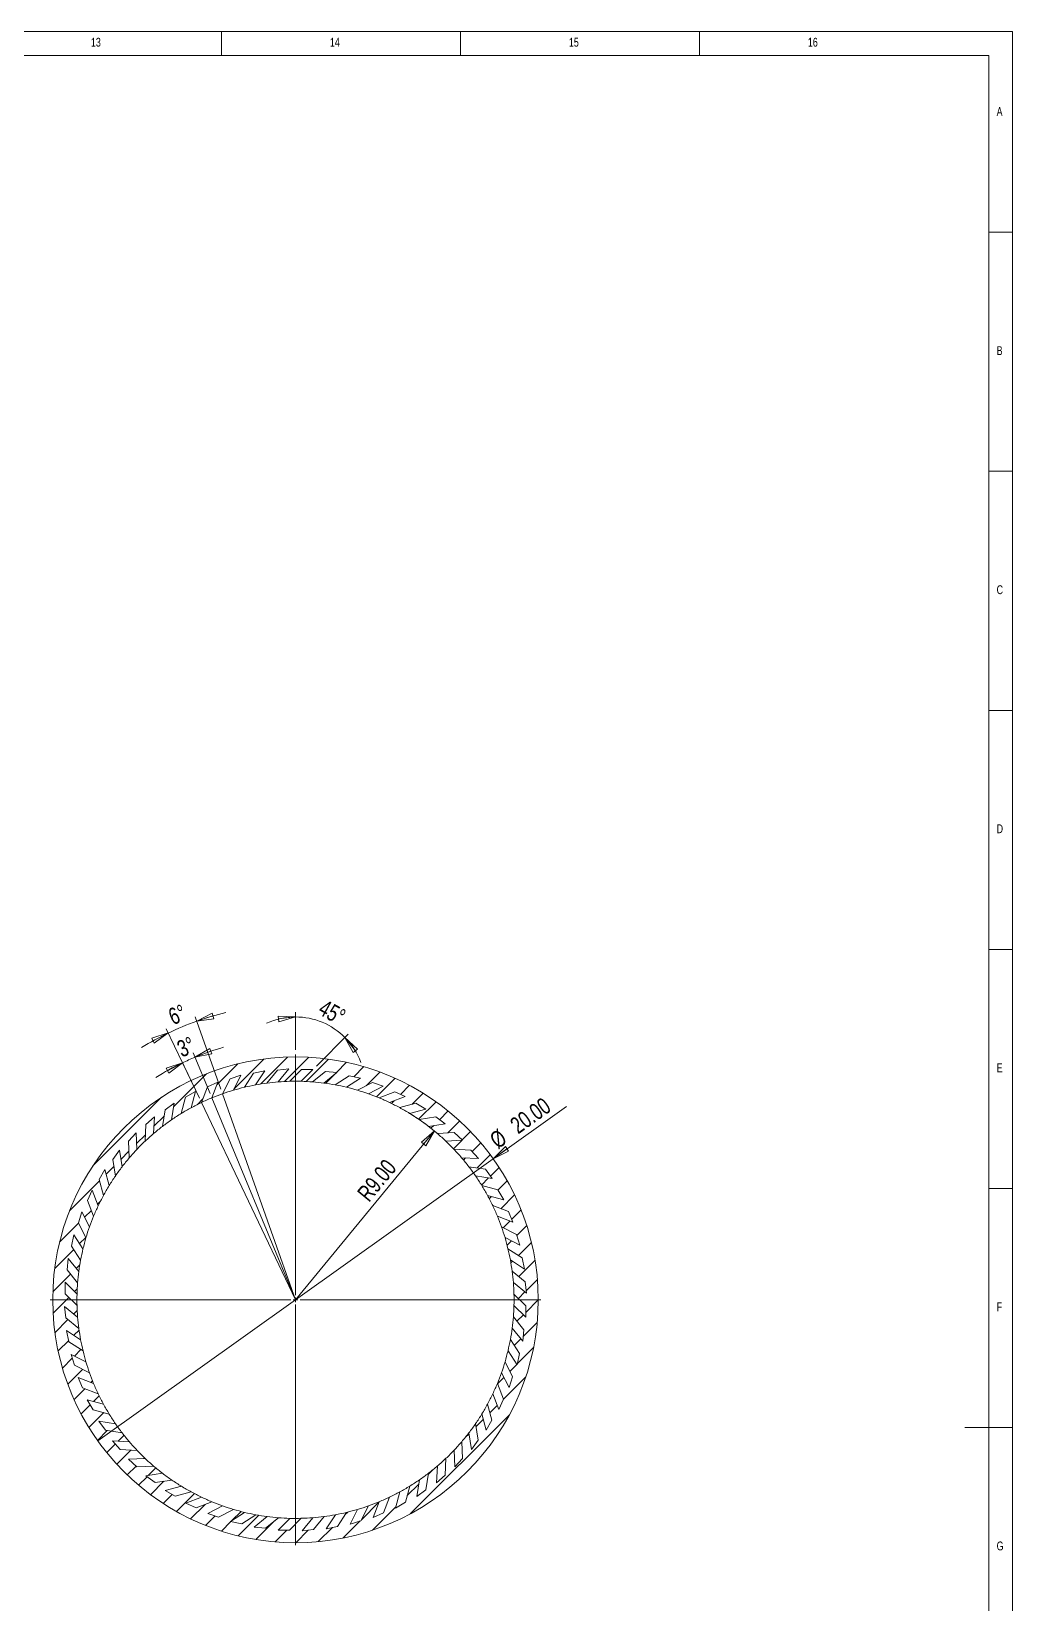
# Model space of a CAD drawing. Header units: inches. Extents: x 0.2 to 32.9, y 0.2 to 23.2.
# Drawn here: x 24.83 to 32.91, y 10.24 to 23.19 of the extents above; entities that cross this region are included whole.
import ezdxf

# ---------------------------------------------------------------- set-up
doc = ezdxf.new("R2010")
doc.units = ezdxf.units.IN
doc.header["$MEASUREMENT"] = 0
doc.styles.add('SLDTEXTSTYLE0', font='TXT', dxfattribs={"width": 0.75})
doc.dimstyles.new('SLDDIMSTYLE1', dxfattribs={"dimtxt": 0.137795, "dimasz": 0.14, "dimexe": 0, "dimexo": 0.0625, "dimgap": 0.034449, "dimtad": 1, "dimdec": 4, "dimlfac": 5, "dimzin": 12, "dimdsep": 46, "dimtxsty": 'SLDTEXTSTYLE0', "dimblk1": 'CLOSED', "dimblk2": 'CLOSED', "dimsah": 1, "dimcen": 0.09, "dimazin": 3, "dimtfac": 1, "dimtofl": 0, "dimtmove": 0, "dimatfit": 3, "dimldrblk": 'CLOSED', "dimfxl": 0, "dimfrac": 2, "dimtolj": 1, "dimtzin": 12, "dimarcsym": 0})
doc.dimstyles.new('SLDDIMSTYLE2', dxfattribs={"dimtxt": 0.137795, "dimasz": 0.14, "dimexe": 0, "dimexo": 0.0625, "dimgap": 0.034449, "dimtad": 1, "dimlfac": 5, "dimrnd": 1e-09, "dimzin": 4, "dimdsep": 46, "dimtxsty": 'SLDTEXTSTYLE0', "dimblk1": 'CLOSED', "dimblk2": 'CLOSED', "dimsah": 1, "dimcen": 0, "dimadec": 0, "dimazin": 1, "dimtfac": 1, "dimtofl": 0, "dimtmove": 0, "dimatfit": 3, "dimldrblk": 'CLOSED', "dimfxl": 0, "dimfrac": 2, "dimtolj": 1, "dimtzin": 12, "dimarcsym": 0})
doc.dimstyles.new('SLDDIMSTYLE3', dxfattribs={"dimtxt": 0.137795, "dimasz": 0.14, "dimexe": 0, "dimexo": 0.0625, "dimgap": 0.034449, "dimtad": 1, "dimlfac": 5, "dimrnd": 1e-09, "dimzin": 4, "dimdsep": 46, "dimtxsty": 'SLDTEXTSTYLE0', "dimblk1": 'NONE', "dimblk2": 'CLOSED', "dimsah": 1, "dimcen": 0, "dimadec": 0, "dimazin": 1, "dimtfac": 1, "dimtmove": 0, "dimatfit": 3, "dimldrblk": 'NONE', "dimfxl": 0, "dimfrac": 2, "dimtolj": 1, "dimtzin": 12, "dimarcsym": 0})

# ---------------------------------------------------------------- blocks, each defined once
blk = doc.blocks.new('_CLOSED')
at = {"color": 0, "linetype": 'ByBlock', "lineweight": -2}
for p, q in [((-1, 0.166667), (0, 0)), ((-1, 0.166667), (-1, -0.166667)), ((0, 0), (-1, -0.166667)), ((0, 0), (-1, 0))]:
    blk.add_line(p, q, dxfattribs=at)
blk = doc.blocks.new('_D_1')
at = {"color": 7, "linetype": 'Continuous', "lineweight": 0}
for p, q in [((26.392, 14.479), (26.18, 15.076)), ((26.215, 14.405), (25.941, 14.977))]:
    blk.add_line(p, q, dxfattribs=at)
for start, end in [(109.5203, 115.5203), (103.6417, 109.5203), (115.5203, 121.399)]:
    blk.add_arc((27.007, 12.745), 2.434, start, end, dxfattribs=at)
at = {"color": 7, "linetype": 'Continuous', "lineweight": 0, "xscale": 0.14, "yscale": 0.14}
for p, rotation in [((26.194, 15.039, 0.001), 197.8745286475769), ((25.958, 14.942, 0.001), 27.16616250977997)]:
    blk.add_blockref('_CLOSED', p, dxfattribs=dict(at, rotation=rotation))
at = {"color": 7, "linetype": 'Continuous', "lineweight": 0, "insert": (25.946, 15.133), "char_height": 0.1378, "attachment_point": 1, "rotation": 22.0211, "style": 'SLDTEXTSTYLE0'}
blk.add_mtext('6°', dxfattribs=at)
blk = doc.blocks.new('_D_2')
at = {"color": 7, "linetype": 'Continuous', "lineweight": 0}
for p, q in [((26.303, 14.444), (26.164, 14.778)), ((26.215, 14.405), (26.059, 14.731))]:
    blk.add_line(p, q, dxfattribs=at)
for start, end in [(105.9016, 112.519), (115.5203, 122.1377), (112.519, 115.5203)]:
    blk.add_arc((27.007, 12.745), 2.162, start, end, dxfattribs=at)
at = {"color": 7, "linetype": 'Continuous', "lineweight": 0, "xscale": 0.14, "yscale": 0.14}
for p, rotation in [((26.179, 14.742, 0.001), 200.6664011859098), ((26.076, 14.696, 0.001), 27.37292251656857)]:
    blk.add_blockref('_CLOSED', p, dxfattribs=dict(at, rotation=rotation))
at = {"color": 7, "linetype": 'Continuous', "lineweight": 0, "insert": (26.017, 14.866), "char_height": 0.1378, "attachment_point": 1, "rotation": 22.8718, "style": 'SLDTEXTSTYLE0'}
blk.add_mtext('3°', dxfattribs=at)
blk = doc.blocks.new('_D_3')
at = {"color": 7, "linetype": 'Continuous', "lineweight": 0}
blk.add_line((28.151, 14.135), (27.007, 12.745), dxfattribs=at)
blk.add_arc((27.007, 12.745), 1.8, 49.2945, 60.2674, dxfattribs=at)
at = {"color": 7, "linetype": 'Continuous', "lineweight": 0, "xscale": 0.14, "yscale": 0.14, "rotation": 50.54753470514147}
blk.add_blockref('_CLOSED', (28.151, 14.135, -0.349), dxfattribs=at)
at = {"color": 7, "linetype": 'Continuous', "lineweight": 0, "insert": (27.506, 13.63), "char_height": 0.1378, "attachment_point": 1, "rotation": 50.5475, "style": 'SLDTEXTSTYLE0'}
blk.add_mtext('R9.00', dxfattribs=at)
blk = doc.blocks.new('_D_4')
at = {"color": 7, "linetype": 'Continuous', "lineweight": 0}
for q in [(29.238, 14.338), (25.379, 11.583)]:
    blk.add_line((28.635, 13.907), q, dxfattribs=at)
at = {"color": 7, "linetype": 'Continuous', "lineweight": 0, "xscale": 0.14, "yscale": 0.14, "rotation": 215.5242111226099}
blk.add_blockref('_CLOSED', (28.635, 13.907, -0.349), dxfattribs=at)
at = {"color": 7, "linetype": 'Continuous', "lineweight": 0, "char_height": 0.1378, "attachment_point": 1, "rotation": 35.5242, "style": 'SLDTEXTSTYLE0'}
for s, insert in [('20.00', (28.761, 14.218)), ('%%c', (28.593, 14.095))]:
    blk.add_mtext(s, dxfattribs=dict(at, insert=insert))
blk = doc.blocks.new('_NONE')
blk = doc.blocks.new('_D_5')
at = {"color": 7, "linetype": 'Continuous', "lineweight": 0}
for p, q in [((27.007, 14.804), (27.007, 15.113)), ((27.179, 14.67), (27.442, 14.933))]:
    blk.add_line(p, q, dxfattribs=at)
for start, end in [(90, 114.4367), (45, 90), (20.5633, 45)]:
    blk.add_arc((27.007, 14.498), 0.576, start, end, dxfattribs=at)
at = {"color": 7, "linetype": 'Continuous', "lineweight": 0, "xscale": 0.14, "yscale": 0.14}
for p, rotation in [((27.007, 15.074, -0.349), 6.830434214780841), ((27.414, 14.905, -0.349), 128.1695657850831)]:
    blk.add_blockref('_CLOSED', p, dxfattribs=dict(at, rotation=rotation))
at = {"color": 7, "linetype": 'Continuous', "lineweight": 0, "insert": (27.251, 15.224), "char_height": 0.1378, "attachment_point": 1, "rotation": 330.9942, "style": 'SLDTEXTSTYLE0'}
blk.add_mtext('45°', dxfattribs=at)
blk = doc.blocks.new('SW_CENTERMARKSYMBOL_1')
at = {"color": 0, "linetype": 'Continuous', "lineweight": 0}
for p, q in [((0, 0.039), (0, 2.02)), ((-0.039, 0), (-2.02, 0)), ((0, 0), (-0.02, 0)), ((0, 0), (0, 0.02)), ((0, 0), (0, -0.02)), ((0, 0), (0.02, 0)), ((0.039, 0), (2.02, 0)), ((0, -0.039), (0, -2.02))]:
    blk.add_line(p, q, dxfattribs=at)

msp = doc.modelspace()

# ---------------------------------------------------------------- hatches: boundary and pattern name
at = {"linetype": 'Continuous', "lineweight": 0}
h = msp.add_hatch(dxfattribs=at)
h.set_pattern_fill('ANSI31', style=0)
edge = h.paths.add_edge_path(flags=0)
edge.add_arc((27.006983, 12.744903), 2, 0, 360)
edge = h.paths.add_edge_path(flags=0)
edge.add_line((28.888265, 12.497148), (28.878414, 12.403417))
edge.add_line((28.878414, 12.403417), (28.791662, 12.510547))
edge.add_arc((27.006983, 12.744903), 1.8, 349.5203456, 352.5189781, ccw=False)
edge.add_line((28.776958, 12.417507), (28.852062, 12.301858))
edge.add_line((28.852062, 12.301858), (28.832467, 12.20967))
edge.add_line((28.832467, 12.20967), (28.757388, 12.325281))
edge.add_arc((27.006983, 12.744903), 1.8, 343.5203456, 346.5189781, ccw=False)
edge.add_line((28.73304, 12.234288), (28.795644, 12.111422))
edge.add_line((28.795644, 12.111422), (28.766519, 12.021787))
edge.add_line((28.766519, 12.021787), (28.703937, 12.144613))
edge.add_arc((27.006983, 12.744903), 1.8, 337.5203456, 340.5189781, ccw=False)
edge.add_line((28.670211, 12.056663), (28.719628, 11.927926))
edge.add_line((28.719628, 11.927926), (28.681294, 11.841827))
edge.add_line((28.681294, 11.841827), (28.631893, 11.970521))
edge.add_arc((27.006983, 12.744903), 1.8, 331.5203456, 334.5189781, ccw=False)
edge.add_line((28.589159, 11.886579), (28.624849, 11.753381))
edge.add_line((28.624849, 11.753381), (28.577725, 11.671761))
edge.add_line((28.577725, 11.671761), (28.542047, 11.804914))
edge.add_arc((27.006983, 12.744903), 1.8, 325.5203456, 328.5189781, ccw=False)
edge.add_line((28.490772, 11.725898), (28.512344, 11.5897))
edge.add_line((28.512344, 11.5897), (28.456946, 11.513452))
edge.add_line((28.456946, 11.513452), (28.435382, 11.649605))
edge.add_arc((27.006983, 12.744903), 1.8, 319.5203456, 322.5189781, ccw=False)
edge.add_line((28.376129, 11.576382), (28.383346, 11.438675))
edge.add_line((28.383346, 11.438675), (28.320282, 11.368636))
edge.add_line((28.320282, 11.368636), (28.313067, 11.506297))
edge.add_arc((27.006983, 12.744903), 1.8, 313.5203456, 316.5189781, ccw=False)
edge.add_line((28.246485, 11.439669), (28.239268, 11.301962))
edge.add_line((28.239268, 11.301962), (28.169228, 11.238898))
edge.add_line((28.169228, 11.238898), (28.176443, 11.376559))
edge.add_arc((27.006983, 12.744903), 1.8, 307.5203456, 310.5189781, ccw=False)
edge.add_line((28.103261, 11.317256), (28.081689, 11.181058))
edge.add_line((28.081689, 11.181058), (28.005441, 11.12566))
edge.add_line((28.005441, 11.12566), (28.027006, 11.261813))
edge.add_arc((27.006983, 12.744903), 1.8, 301.5203456, 304.5189781, ccw=False)
edge.add_line((27.948025, 11.210485), (27.912335, 11.077287))
edge.add_line((27.912335, 11.077287), (27.830714, 11.030163))
edge.add_line((27.830714, 11.030163), (27.866393, 11.163317))
edge.add_arc((27.006983, 12.744903), 1.8, 295.5203456, 298.5189781, ccw=False)
edge.add_line((27.78248, 11.120525), (27.733062, 10.991787))
edge.add_line((27.733062, 10.991787), (27.646963, 10.953453))
edge.add_line((27.646963, 10.953453), (27.696364, 11.082148))
edge.add_arc((27.006983, 12.744903), 1.8, 289.5203456, 292.5189781, ccw=False)
edge.add_line((27.608438, 11.048362), (27.545834, 10.925495))
edge.add_line((27.545834, 10.925495), (27.4562, 10.896371))
edge.add_line((27.4562, 10.896371), (27.518782, 11.019197))
edge.add_arc((27.006983, 12.744903), 1.8, 283.5203456, 286.5189781, ccw=False)
edge.add_line((27.427806, 10.994786), (27.352703, 10.879137))
edge.add_line((27.352703, 10.879137), (27.260514, 10.859542))
edge.add_line((27.260514, 10.859542), (27.335593, 10.975153))
edge.add_arc((27.006983, 12.744903), 1.8, 277.5203456, 280.5189781, ccw=False)
edge.add_line((27.242564, 10.960386), (27.155783, 10.85322))
edge.add_line((27.155783, 10.85322), (27.062052, 10.843369))
edge.add_line((27.062052, 10.843369), (27.148804, 10.950498))
edge.add_arc((27.006983, 12.744903), 1.8, 271.5203456, 274.5189781, ccw=False)
edge.add_line((27.05474, 10.945536), (26.957233, 10.848029))
edge.add_line((26.957233, 10.848029), (26.862986, 10.848029))
edge.add_line((26.862986, 10.848029), (26.960461, 10.945504))
edge.add_arc((27.006983, 12.744903), 1.8, 265.5203456, 268.5189781, ccw=False)
edge.add_line((26.866394, 10.950402), (26.759228, 10.863621))
edge.add_line((26.759228, 10.863621), (26.665497, 10.873472))
edge.add_line((26.665497, 10.873472), (26.772627, 10.960224))
edge.add_arc((27.006983, 12.744903), 1.8, 259.5203456, 262.5189781, ccw=False)
edge.add_line((26.679588, 10.974928), (26.563938, 10.899824))
edge.add_line((26.563938, 10.899824), (26.47175, 10.919419))
edge.add_line((26.47175, 10.919419), (26.587361, 10.994498))
edge.add_arc((27.006983, 12.744903), 1.8, 253.5203456, 256.5189781, ccw=False)
edge.add_line((26.496368, 11.018846), (26.373502, 10.956242))
edge.add_line((26.373502, 10.956242), (26.283867, 10.985366))
edge.add_line((26.283867, 10.985366), (26.406693, 11.047949))
edge.add_arc((27.006983, 12.744903), 1.8, 247.5203456, 250.5189781, ccw=False)
edge.add_line((26.318743, 11.081675), (26.190006, 11.032258))
edge.add_line((26.190006, 11.032258), (26.103907, 11.070592))
edge.add_line((26.103907, 11.070592), (26.232601, 11.119993))
edge.add_arc((27.006983, 12.744903), 1.8, 241.5203456, 244.5189781, ccw=False)
edge.add_line((26.148659, 11.162727), (26.015462, 11.127037))
edge.add_line((26.015462, 11.127037), (25.933841, 11.174161))
edge.add_line((25.933841, 11.174161), (26.066994, 11.209839))
edge.add_arc((27.006983, 12.744903), 1.8, 235.5203456, 238.5189781, ccw=False)
edge.add_line((25.987979, 11.261114), (25.85178, 11.239542))
edge.add_line((25.85178, 11.239542), (25.775532, 11.294939))
edge.add_line((25.775532, 11.294939), (25.911686, 11.316504))
edge.add_arc((27.006983, 12.744903), 1.8, 229.5203456, 232.5189781, ccw=False)
edge.add_line((25.838463, 11.375757), (25.700756, 11.36854))
edge.add_line((25.700756, 11.36854), (25.630716, 11.431604))
edge.add_line((25.630716, 11.431604), (25.768377, 11.438819))
edge.add_arc((27.006983, 12.744903), 1.8, 223.5203456, 226.5189781, ccw=False)
edge.add_line((25.701749, 11.505401), (25.564042, 11.512618))
edge.add_line((25.564042, 11.512618), (25.500978, 11.582658))
edge.add_line((25.500978, 11.582658), (25.63864, 11.575443))
edge.add_arc((27.006983, 12.744903), 1.8, 217.5203456, 220.5189781, ccw=False)
edge.add_line((25.579336, 11.648625), (25.443138, 11.670197))
edge.add_line((25.443138, 11.670197), (25.38774, 11.746445))
edge.add_line((25.38774, 11.746445), (25.523894, 11.72488))
edge.add_arc((27.006983, 12.744903), 1.8, 211.5203456, 214.5189781, ccw=False)
edge.add_line((25.472565, 11.80386), (25.339367, 11.839551))
edge.add_line((25.339367, 11.839551), (25.292244, 11.921171))
edge.add_line((25.292244, 11.921171), (25.425397, 11.885493))
edge.add_arc((27.006983, 12.744903), 1.8, 205.5203456, 208.5189781, ccw=False)
edge.add_line((25.382605, 11.969406), (25.253868, 12.018824))
edge.add_line((25.253868, 12.018824), (25.215534, 12.104923))
edge.add_line((25.215534, 12.104923), (25.344228, 12.055522))
edge.add_arc((27.006983, 12.744903), 1.8, 199.5203456, 202.5189781, ccw=False)
edge.add_line((25.310442, 12.143448), (25.187575, 12.206052))
edge.add_line((25.187575, 12.206052), (25.158451, 12.295686))
edge.add_line((25.158451, 12.295686), (25.281277, 12.233104))
edge.add_arc((27.006983, 12.744903), 1.8, 193.5203456, 196.5189781, ccw=False)
edge.add_line((25.256867, 12.32408), (25.141217, 12.399183))
edge.add_line((25.141217, 12.399183), (25.121622, 12.491371))
edge.add_line((25.121622, 12.491371), (25.237233, 12.416293))
edge.add_arc((27.006983, 12.744903), 1.8, 187.5203456, 190.5189781, ccw=False)
edge.add_line((25.222466, 12.509322), (25.1153, 12.596103))
edge.add_line((25.1153, 12.596103), (25.105449, 12.689834))
edge.add_line((25.105449, 12.689834), (25.212579, 12.603082))
edge.add_arc((27.006983, 12.744903), 1.8, 181.5203456, 184.5189781, ccw=False)
edge.add_line((25.207617, 12.697145), (25.110109, 12.794653))
edge.add_line((25.110109, 12.794653), (25.110109, 12.8889))
edge.add_line((25.110109, 12.8889), (25.207584, 12.791425))
edge.add_arc((27.006983, 12.744903), 1.8, 175.5203456, 178.5189781, ccw=False)
edge.add_line((25.212482, 12.885492), (25.125701, 12.992657))
edge.add_line((25.125701, 12.992657), (25.135553, 13.086389))
edge.add_line((25.135553, 13.086389), (25.222305, 12.979259))
edge.add_arc((27.006983, 12.744903), 1.8, 169.5203456, 172.5189781, ccw=False)
edge.add_line((25.237008, 13.072298), (25.161904, 13.187948))
edge.add_line((25.161904, 13.187948), (25.181499, 13.280136))
edge.add_line((25.181499, 13.280136), (25.256578, 13.164525))
edge.add_arc((27.006983, 12.744903), 1.8, 163.5203456, 166.5189781, ccw=False)
edge.add_line((25.280926, 13.255518), (25.218323, 13.378384))
edge.add_line((25.218323, 13.378384), (25.247447, 13.468019))
edge.add_line((25.247447, 13.468019), (25.310029, 13.345193))
edge.add_arc((27.006983, 12.744903), 1.8, 157.5203456, 160.5189781, ccw=False)
edge.add_line((25.343755, 13.433142), (25.294338, 13.56188))
edge.add_line((25.294338, 13.56188), (25.332672, 13.647979))
edge.add_line((25.332672, 13.647979), (25.382073, 13.519285))
edge.add_arc((27.006983, 12.744903), 1.8, 151.5203456, 154.5189781, ccw=False)
edge.add_line((25.424807, 13.603227), (25.389117, 13.736424))
edge.add_line((25.389117, 13.736424), (25.436241, 13.818045))
edge.add_line((25.436241, 13.818045), (25.471919, 13.684892))
edge.add_arc((27.006983, 12.744903), 1.8, 145.5203456, 148.5189781, ccw=False)
edge.add_line((25.523194, 13.763907), (25.501622, 13.900106))
edge.add_line((25.501622, 13.900106), (25.55702, 13.976354))
edge.add_line((25.55702, 13.976354), (25.578584, 13.8402))
edge.add_arc((27.006983, 12.744903), 1.8, 139.5203456, 142.5189781, ccw=False)
edge.add_line((25.637837, 13.913423), (25.63062, 14.05113))
edge.add_line((25.63062, 14.05113), (25.693684, 14.12117))
edge.add_line((25.693684, 14.12117), (25.700899, 13.983508))
edge.add_arc((27.006983, 12.744903), 1.8, 133.5203456, 136.5189781, ccw=False)
edge.add_line((25.767481, 14.050137), (25.774698, 14.187844))
edge.add_line((25.774698, 14.187844), (25.844738, 14.250908))
edge.add_line((25.844738, 14.250908), (25.837523, 14.113246))
edge.add_arc((27.006983, 12.744903), 1.8, 127.5203456, 130.5189781, ccw=False)
edge.add_line((25.910705, 14.17255), (25.932277, 14.308748))
edge.add_line((25.932277, 14.308748), (26.008525, 14.364145))
edge.add_line((26.008525, 14.364145), (25.986961, 14.227992))
edge.add_arc((27.006983, 12.744903), 1.8, 121.5203456, 124.5189781, ccw=False)
edge.add_line((26.065941, 14.279321), (26.101631, 14.412518))
edge.add_line((26.101631, 14.412518), (26.183252, 14.459642))
edge.add_line((26.183252, 14.459642), (26.147573, 14.326489))
edge.add_arc((27.006983, 12.744903), 1.8, 115.5203456, 118.5189781, ccw=False)
edge.add_line((26.231486, 14.369281), (26.280904, 14.498018))
edge.add_line((26.280904, 14.498018), (26.367003, 14.536352))
edge.add_line((26.367003, 14.536352), (26.317602, 14.407658))
edge.add_arc((27.006983, 12.744903), 1.8, 109.5203456, 112.5189781, ccw=False)
edge.add_line((26.405528, 14.441444), (26.468132, 14.56431))
edge.add_line((26.468132, 14.56431), (26.557767, 14.593434))
edge.add_line((26.557767, 14.593434), (26.495184, 14.470609))
edge.add_arc((27.006983, 12.744903), 1.8, 103.5203456, 106.5189781, ccw=False)
edge.add_line((26.58616, 14.495019), (26.661264, 14.610669))
edge.add_line((26.661264, 14.610669), (26.753452, 14.630264))
edge.add_line((26.753452, 14.630264), (26.678373, 14.514653))
edge.add_arc((27.006983, 12.744903), 1.8, 97.5203456, 100.5189781, ccw=False)
edge.add_line((26.771402, 14.52942), (26.858183, 14.636585))
edge.add_line((26.858183, 14.636585), (26.951914, 14.646437))
edge.add_line((26.951914, 14.646437), (26.865162, 14.539307))
edge.add_arc((27.006983, 12.744903), 1.8, 91.5203456, 94.5189781, ccw=False)
edge.add_line((26.959226, 14.544269), (27.056733, 14.641776))
edge.add_line((27.056733, 14.641776), (27.15098, 14.641776))
edge.add_line((27.15098, 14.641776), (27.053506, 14.544302))
edge.add_arc((27.006983, 12.744903), 1.8, 85.5203456, 88.5189781, ccw=False)
edge.add_line((27.147572, 14.539404), (27.254738, 14.626185))
edge.add_line((27.254738, 14.626185), (27.348469, 14.616333))
edge.add_line((27.348469, 14.616333), (27.241339, 14.529581))
edge.add_arc((27.006983, 12.744903), 1.8, 79.5203456, 82.5189781, ccw=False)
edge.add_line((27.334378, 14.514878), (27.450028, 14.589982))
edge.add_line((27.450028, 14.589982), (27.542216, 14.570386))
edge.add_line((27.542216, 14.570386), (27.426605, 14.495308))
edge.add_arc((27.006983, 12.744903), 1.8, 73.5203456, 76.5189781, ccw=False)
edge.add_line((27.517598, 14.47096), (27.640464, 14.533563))
edge.add_line((27.640464, 14.533563), (27.730099, 14.504439))
edge.add_line((27.730099, 14.504439), (27.607273, 14.441856))
edge.add_arc((27.006983, 12.744903), 1.8, 67.5203456, 70.5189781, ccw=False)
edge.add_line((27.695223, 14.40813), (27.82396, 14.457548))
edge.add_line((27.82396, 14.457548), (27.910059, 14.419214))
edge.add_line((27.910059, 14.419214), (27.781365, 14.369813))
edge.add_arc((27.006983, 12.744903), 1.8, 61.5203456, 64.5189781, ccw=False)
edge.add_line((27.865307, 14.327079), (27.998504, 14.362769))
edge.add_line((27.998504, 14.362769), (28.080125, 14.315645))
edge.add_line((28.080125, 14.315645), (27.946972, 14.279967))
edge.add_arc((27.006983, 12.744903), 1.8, 55.5203456, 58.5189781, ccw=False)
edge.add_line((28.025987, 14.228692), (28.162186, 14.250264))
edge.add_line((28.162186, 14.250264), (28.238434, 14.194866))
edge.add_line((28.238434, 14.194866), (28.102281, 14.173302))
edge.add_arc((27.006983, 12.744903), 1.8, 49.5203456, 52.5189781, ccw=False)
edge.add_line((28.175503, 14.114049), (28.313211, 14.121265))
edge.add_line((28.313211, 14.121265), (28.38325, 14.058202))
edge.add_line((28.38325, 14.058202), (28.245589, 14.050987))
edge.add_arc((27.006983, 12.744903), 1.8, 43.5203456, 46.5189781, ccw=False)
edge.add_line((28.312217, 13.984405), (28.449924, 13.977188))
edge.add_line((28.449924, 13.977188), (28.512988, 13.907148))
edge.add_line((28.512988, 13.907148), (28.375326, 13.914363))
edge.add_arc((27.006983, 12.744903), 1.8, 37.5203456, 40.5189781, ccw=False)
edge.add_line((28.43463, 13.84118), (28.570828, 13.819609))
edge.add_line((28.570828, 13.819609), (28.626226, 13.743361))
edge.add_line((28.626226, 13.743361), (28.490072, 13.764925))
edge.add_arc((27.006983, 12.744903), 1.8, 31.5203456, 34.5189781, ccw=False)
edge.add_line((28.541401, 13.685945), (28.674599, 13.650255))
edge.add_line((28.674599, 13.650255), (28.721722, 13.568634))
edge.add_line((28.721722, 13.568634), (28.588569, 13.604312))
edge.add_arc((27.006983, 12.744903), 1.8, 25.5203456, 28.5189781, ccw=False)
edge.add_line((28.631361, 13.5204), (28.760098, 13.470982))
edge.add_line((28.760098, 13.470982), (28.798432, 13.384883))
edge.add_line((28.798432, 13.384883), (28.669738, 13.434284))
edge.add_arc((27.006983, 12.744903), 1.8, 19.5203456, 22.5189781, ccw=False)
edge.add_line((28.703524, 13.346358), (28.826391, 13.283754))
edge.add_line((28.826391, 13.283754), (28.855515, 13.194119))
edge.add_line((28.855515, 13.194119), (28.732689, 13.256702))
edge.add_arc((27.006983, 12.744903), 1.8, 13.5203456, 16.5189781, ccw=False)
edge.add_line((28.7571, 13.165726), (28.872749, 13.090622))
edge.add_line((28.872749, 13.090622), (28.892344, 12.998434))
edge.add_line((28.892344, 12.998434), (28.776733, 13.073513))
edge.add_arc((27.006983, 12.744903), 1.8, 7.5203456, 10.5189781, ccw=False)
edge.add_line((28.7915, 12.980484), (28.898666, 12.893703))
edge.add_line((28.898666, 12.893703), (28.908517, 12.799971))
edge.add_line((28.908517, 12.799971), (28.801387, 12.886724))
edge.add_arc((27.006983, 12.744903), 1.8, 1.5203456, 4.5189781, ccw=False)
edge.add_line((28.806349, 12.79266), (28.903857, 12.695153))
edge.add_line((28.903857, 12.695153), (28.903857, 12.600905))
edge.add_line((28.903857, 12.600905), (28.806382, 12.69838))
edge.add_arc((27.006983, 12.744903), 1.8, 355.5203456, 358.5189781, ccw=False)
edge.add_line((28.801484, 12.604314), (28.888265, 12.497148))

# ---------------------------------------------------------------- linework, layer by layer
at = {"color": 7, "linetype": 'Continuous', "lineweight": 0}
for p, q in [((32.913386, 23.188976), (0.19685, 23.188976)), ((26.397638, 22.992126), (26.397638, 23.188976)), ((28.366142, 23.188976), (28.366142, 22.992126)), ((30.334646, 22.992126), (30.334646, 23.188976)), ((32.913386, 0.19685), (32.913386, 23.188976)), ((32.716535, 22.992126), (0.393701, 22.992126)), ((32.716535, 2.372047), (32.716535, 22.992126)), ((32.913386, 21.535433), (32.716535, 21.535433)), ((32.716535, 19.566929), (32.913386, 19.566929)), ((32.913386, 17.598425), (32.716535, 17.598425)), ((32.716535, 15.629921), (32.913386, 15.629921)), ((26.231486, 14.369281), (27.006983, 12.744903)), ((26.317602, 14.407658), (27.006983, 12.744903)), ((26.405528, 14.441444), (27.006983, 12.744903)), ((32.913386, 13.661417), (32.716535, 13.661417)), ((32.913386, 11.692913), (32.519685, 11.692913))]:
    msp.add_line(p, q, dxfattribs=at)
at = {"color": 7, "linetype": 'Continuous', "lineweight": 15}
for p, q in [((26.753452, 14.630264), (26.661264, 14.610669)), ((26.753452, 14.630264), (26.678373, 14.514653)), ((26.858183, 14.636585), (26.771402, 14.52942)), ((26.951914, 14.646437), (26.858183, 14.636585)), ((26.951914, 14.646437), (26.865162, 14.539307)), ((27.056733, 14.641776), (26.959226, 14.544269)), ((27.15098, 14.641776), (27.053506, 14.544302)), ((27.15098, 14.641776), (27.056733, 14.641776)), ((26.367003, 14.536352), (26.280904, 14.498018)), ((26.367003, 14.536352), (26.317602, 14.407658)), ((26.468132, 14.56431), (26.405528, 14.441444)), ((26.557767, 14.593434), (26.468132, 14.56431)), ((26.557767, 14.593434), (26.495184, 14.470609)), ((26.661264, 14.610669), (26.58616, 14.495019)), ((27.254738, 14.626185), (27.147572, 14.539404)), ((27.348469, 14.616333), (27.241339, 14.529581)), ((27.348469, 14.616333), (27.254738, 14.626185)), ((27.450028, 14.589982), (27.334378, 14.514878)), ((27.542216, 14.570386), (27.426605, 14.495308)), ((27.542216, 14.570386), (27.450028, 14.589982)), ((27.640464, 14.533563), (27.517598, 14.47096)), ((27.730099, 14.504439), (27.607273, 14.441856)), ((27.730099, 14.504439), (27.640464, 14.533563)), ((26.101631, 14.412518), (26.065941, 14.279321)), ((26.183252, 14.459642), (26.101631, 14.412518)), ((26.183252, 14.459642), (26.147573, 14.326489)), ((26.280904, 14.498018), (26.231486, 14.369281)), ((27.82396, 14.457548), (27.695223, 14.40813)), ((27.910059, 14.419214), (27.781365, 14.369813)), ((27.910059, 14.419214), (27.82396, 14.457548)), ((25.844738, 14.250908), (25.774698, 14.187844)), ((25.844738, 14.250908), (25.837523, 14.113246)), ((25.932277, 14.308748), (25.910705, 14.17255)), ((26.008525, 14.364145), (25.932277, 14.308748)), ((26.008525, 14.364145), (25.986961, 14.227992)), ((27.998504, 14.362769), (27.865307, 14.327079)), ((28.080125, 14.315645), (27.946972, 14.279967)), ((28.080125, 14.315645), (27.998504, 14.362769)), ((28.162186, 14.250264), (28.025987, 14.228692)), ((28.238434, 14.194866), (28.162186, 14.250264)), ((25.693684, 14.12117), (25.63062, 14.05113)), ((25.693684, 14.12117), (25.700899, 13.983508)), ((25.774698, 14.187844), (25.767481, 14.050137)), ((28.238434, 14.194866), (28.102281, 14.173302)), ((28.313211, 14.121265), (28.175503, 14.114049)), ((28.38325, 14.058202), (28.313211, 14.121265)), ((25.63062, 14.05113), (25.637837, 13.913423)), ((28.38325, 14.058202), (28.245589, 14.050987)), ((28.449924, 13.977188), (28.312217, 13.984405)), ((25.55702, 13.976354), (25.501622, 13.900106)), ((25.501622, 13.900106), (25.523194, 13.763907)), ((25.55702, 13.976354), (25.578584, 13.8402)), ((28.512988, 13.907148), (28.375326, 13.914363)), ((28.512988, 13.907148), (28.449924, 13.977188)), ((25.436241, 13.818045), (25.389117, 13.736424)), ((25.389117, 13.736424), (25.424807, 13.603227)), ((25.436241, 13.818045), (25.471919, 13.684892)), ((28.570828, 13.819609), (28.43463, 13.84118)), ((28.626226, 13.743361), (28.490072, 13.764925)), ((28.626226, 13.743361), (28.570828, 13.819609)), ((25.332672, 13.647979), (25.294338, 13.56188)), ((25.332672, 13.647979), (25.382073, 13.519285)), ((28.674599, 13.650255), (28.541401, 13.685945)), ((28.721722, 13.568634), (28.588569, 13.604312)), ((28.721722, 13.568634), (28.674599, 13.650255)), ((25.247447, 13.468019), (25.218323, 13.378384)), ((25.247447, 13.468019), (25.310029, 13.345193)), ((25.294338, 13.56188), (25.343755, 13.433142)), ((28.760098, 13.470982), (28.631361, 13.5204)), ((28.798432, 13.384883), (28.760098, 13.470982)), ((25.218323, 13.378384), (25.280926, 13.255518)), ((28.798432, 13.384883), (28.669738, 13.434284)), ((28.826391, 13.283754), (28.703524, 13.346358)), ((25.181499, 13.280136), (25.161904, 13.187948)), ((25.181499, 13.280136), (25.256578, 13.164525)), ((28.855515, 13.194119), (28.732689, 13.256702)), ((28.855515, 13.194119), (28.826391, 13.283754)), ((25.135553, 13.086389), (25.125701, 12.992657)), ((25.135553, 13.086389), (25.222305, 12.979259)), ((25.161904, 13.187948), (25.237008, 13.072298)), ((28.872749, 13.090622), (28.7571, 13.165726)), ((28.892344, 12.998434), (28.872749, 13.090622)), ((25.125701, 12.992657), (25.212482, 12.885492)), ((28.892344, 12.998434), (28.776733, 13.073513)), ((28.898666, 12.893703), (28.7915, 12.980484)), ((25.110109, 12.8889), (25.207584, 12.791425)), ((25.110109, 12.8889), (25.110109, 12.794653)), ((28.908517, 12.799971), (28.801387, 12.886724)), ((28.908517, 12.799971), (28.898666, 12.893703)), ((25.105449, 12.689834), (25.212579, 12.603082)), ((25.105449, 12.689834), (25.1153, 12.596103)), ((25.110109, 12.794653), (25.207617, 12.697145)), ((28.903857, 12.695153), (28.806349, 12.79266)), ((28.903857, 12.600905), (28.806382, 12.69838)), ((28.903857, 12.600905), (28.903857, 12.695153)), ((25.1153, 12.596103), (25.222466, 12.509322)), ((28.888265, 12.497148), (28.801484, 12.604314)), ((25.121622, 12.491371), (25.237233, 12.416293)), ((25.121622, 12.491371), (25.141217, 12.399183)), ((28.878414, 12.403417), (28.791662, 12.510547)), ((28.878414, 12.403417), (28.888265, 12.497148)), ((25.141217, 12.399183), (25.256867, 12.32408)), ((28.832467, 12.20967), (28.757388, 12.325281)), ((28.852062, 12.301858), (28.776958, 12.417507)), ((28.832467, 12.20967), (28.852062, 12.301858)), ((25.158451, 12.295686), (25.281277, 12.233104)), ((25.158451, 12.295686), (25.187575, 12.206052)), ((25.187575, 12.206052), (25.310442, 12.143448)), ((28.795644, 12.111422), (28.73304, 12.234288)), ((25.215534, 12.104923), (25.344228, 12.055522)), ((25.215534, 12.104923), (25.253868, 12.018824)), ((28.719628, 11.927926), (28.670211, 12.056663)), ((28.766519, 12.021787), (28.703937, 12.144613)), ((28.766519, 12.021787), (28.795644, 12.111422)), ((25.253868, 12.018824), (25.382605, 11.969406)), ((25.292244, 11.921171), (25.425397, 11.885493)), ((25.292244, 11.921171), (25.339367, 11.839551)), ((28.681294, 11.841827), (28.631893, 11.970521)), ((28.681294, 11.841827), (28.719628, 11.927926)), ((25.339367, 11.839551), (25.472565, 11.80386)), ((28.577725, 11.671761), (28.542047, 11.804914)), ((28.624849, 11.753381), (28.589159, 11.886579)), ((25.38774, 11.746445), (25.523894, 11.72488)), ((25.38774, 11.746445), (25.443138, 11.670197)), ((25.443138, 11.670197), (25.579336, 11.648625)), ((28.512344, 11.5897), (28.490772, 11.725898)), ((28.577725, 11.671761), (28.624849, 11.753381)), ((25.500978, 11.582658), (25.63864, 11.575443)), ((25.500978, 11.582658), (25.564042, 11.512618)), ((28.383346, 11.438675), (28.376129, 11.576382)), ((28.456946, 11.513452), (28.435382, 11.649605)), ((28.456946, 11.513452), (28.512344, 11.5897)), ((25.564042, 11.512618), (25.701749, 11.505401)), ((25.630716, 11.431604), (25.768377, 11.438819)), ((25.630716, 11.431604), (25.700756, 11.36854)), ((28.239268, 11.301962), (28.246485, 11.439669)), ((28.320282, 11.368636), (28.313067, 11.506297)), ((28.320282, 11.368636), (28.383346, 11.438675)), ((25.700756, 11.36854), (25.838463, 11.375757)), ((25.775532, 11.294939), (25.911686, 11.316504)), ((25.775532, 11.294939), (25.85178, 11.239542)), ((28.081689, 11.181058), (28.103261, 11.317256)), ((28.169228, 11.238898), (28.176443, 11.376559)), ((28.169228, 11.238898), (28.239268, 11.301962)), ((25.85178, 11.239542), (25.987979, 11.261114)), ((25.933841, 11.174161), (26.066994, 11.209839)), ((25.933841, 11.174161), (26.015462, 11.127037)), ((26.015462, 11.127037), (26.148659, 11.162727)), ((27.830714, 11.030163), (27.866393, 11.163317)), ((27.912335, 11.077287), (27.948025, 11.210485)), ((28.005441, 11.12566), (28.027006, 11.261813)), ((28.005441, 11.12566), (28.081689, 11.181058)), ((26.103907, 11.070592), (26.232601, 11.119993)), ((26.103907, 11.070592), (26.190006, 11.032258)), ((26.190006, 11.032258), (26.318743, 11.081675)), ((26.283867, 10.985366), (26.406693, 11.047949)), ((26.373502, 10.956242), (26.496368, 11.018846)), ((27.4562, 10.896371), (27.518782, 11.019197)), ((27.545834, 10.925495), (27.608438, 11.048362)), ((27.646963, 10.953453), (27.696364, 11.082148)), ((27.733062, 10.991787), (27.78248, 11.120525)), ((27.830714, 11.030163), (27.912335, 11.077287)), ((26.283867, 10.985366), (26.373502, 10.956242)), ((26.47175, 10.919419), (26.587361, 10.994498)), ((26.47175, 10.919419), (26.563938, 10.899824)), ((26.563938, 10.899824), (26.679588, 10.974928)), ((26.665497, 10.873472), (26.772627, 10.960224)), ((26.759228, 10.863621), (26.866394, 10.950402)), ((26.862986, 10.848029), (26.960461, 10.945504)), ((26.957233, 10.848029), (27.05474, 10.945536)), ((27.062052, 10.843369), (27.148804, 10.950498)), ((27.155783, 10.85322), (27.242564, 10.960386)), ((27.260514, 10.859542), (27.335593, 10.975153)), ((27.260514, 10.859542), (27.352703, 10.879137)), ((27.352703, 10.879137), (27.427806, 10.994786)), ((27.4562, 10.896371), (27.545834, 10.925495)), ((27.646963, 10.953453), (27.733062, 10.991787)), ((26.665497, 10.873472), (26.759228, 10.863621)), ((26.862986, 10.848029), (26.957233, 10.848029)), ((27.062052, 10.843369), (27.155783, 10.85322))]:
    msp.add_line(p, q, dxfattribs=at)
msp.add_circle((27.006983, 12.744903), 2, dxfattribs=at)
for start, end in [(97.5203456, 100.5189781), (91.5203456, 94.5189781), (85.5203456, 88.5189781), (79.5203456, 82.5189781), (115.5203456, 118.5189781), (109.5203456, 112.5189781), (103.5203456, 106.5189781), (73.5203456, 76.5189781), (67.5203456, 70.5189781), (61.5203456, 64.5189781), (121.5203456, 124.5189781), (55.5203456, 58.5189781), (127.5203456, 130.5189781), (49.5203456, 52.5189781), (133.5203456, 136.5189781), (43.5203456, 46.5189781), (139.5203456, 142.5189781), (37.5203456, 40.5189781), (145.5203456, 148.5189781), (31.5203456, 34.5189781), (151.5203456, 154.5189781), (25.5203456, 28.5189781), (157.5203456, 160.5189781), (19.5203456, 22.5189781), (163.5203456, 166.5189781), (13.5203456, 16.5189781), (169.5203456, 172.5189781), (7.5203456, 10.5189781), (175.5203456, 178.5189781), (1.5203456, 4.5189781), (181.5203456, 184.5189781), (355.5203456, 358.5189781), (187.5203456, 190.5189781), (349.5203456, 352.5189781), (193.5203456, 196.5189781), (343.5203456, 346.5189781), (199.5203456, 202.5189781), (337.5203456, 340.5189781), (205.5203456, 208.5189781), (331.5203456, 334.5189781), (211.5203456, 214.5189781), (325.5203456, 328.5189781), (217.5203456, 220.5189781), (319.5203456, 322.5189781), (223.5203456, 226.5189781), (313.5203456, 316.5189781), (229.5203456, 232.5189781), (307.5203456, 310.5189781), (235.5203456, 238.5189781), (241.5203456, 244.5189781), (295.5203456, 298.5189781), (301.5203456, 304.5189781), (247.5203456, 250.5189781), (253.5203456, 256.5189781), (283.5203456, 286.5189781), (289.5203456, 292.5189781), (259.5203456, 262.5189781), (265.5203456, 268.5189781), (271.5203456, 274.5189781), (277.5203456, 280.5189781)]:
    msp.add_arc((27.006983, 12.744903), 1.8, start, end, dxfattribs=at)
for points in [[(26.678373, 14.514653), (26.647464, 14.508914), (26.616726, 14.502369), (26.58616, 14.495019)], [(26.865162, 14.539307), (26.833823, 14.53683), (26.802569, 14.533534), (26.771402, 14.52942)], [(27.053506, 14.544302), (27.022079, 14.545114), (26.990652, 14.545103), (26.959226, 14.544269)], [(27.241339, 14.529581), (27.210169, 14.533674), (27.178914, 14.536949), (27.147572, 14.539404)], [(27.426605, 14.495308), (27.396034, 14.502637), (27.365292, 14.50916), (27.334378, 14.514878)], [(26.317602, 14.407658), (26.288562, 14.395618), (26.259856, 14.382825), (26.231486, 14.369281)], [(26.495184, 14.470609), (26.465044, 14.46167), (26.435159, 14.451949), (26.405528, 14.441444)], [(27.607273, 14.441856), (27.577636, 14.452341), (27.547744, 14.462042), (27.517598, 14.47096)], [(27.781365, 14.369813), (27.752985, 14.383338), (27.724271, 14.39611), (27.695223, 14.40813)], [(26.147573, 14.326489), (26.119951, 14.311479), (26.09274, 14.295757), (26.065941, 14.279321)], [(27.946972, 14.279967), (27.920162, 14.296384), (27.89294, 14.312088), (27.865307, 14.327079)], [(25.837523, 14.113246), (25.813625, 14.092821), (25.790277, 14.071785), (25.767481, 14.050137)], [(25.986961, 14.227992), (25.961058, 14.210177), (25.93564, 14.191696), (25.910705, 14.17255)], [(28.102281, 14.173302), (28.077333, 14.192431), (28.051902, 14.210895), (28.025987, 14.228692)], [(28.245589, 14.050987), (28.222778, 14.07262), (28.199416, 14.09364), (28.175503, 14.114049)], [(25.700899, 13.983508), (25.679266, 13.960697), (25.658246, 13.937336), (25.637837, 13.913423)], [(28.375326, 13.914363), (28.354902, 13.938261), (28.333865, 13.961608), (28.312217, 13.984405)], [(25.578584, 13.8402), (25.559455, 13.815253), (25.540991, 13.789822), (25.523194, 13.763907)], [(28.490072, 13.764925), (28.472257, 13.790828), (28.453777, 13.816246), (28.43463, 13.84118)], [(25.471919, 13.684892), (25.455502, 13.658082), (25.439798, 13.63086), (25.424807, 13.603227)], [(28.588569, 13.604312), (28.573559, 13.631935), (28.557837, 13.659146), (28.541401, 13.685945)], [(25.382073, 13.519285), (25.368548, 13.490905), (25.355776, 13.462191), (25.343755, 13.433142)], [(28.669738, 13.434284), (28.657698, 13.463324), (28.644906, 13.492029), (28.631361, 13.5204)], [(25.310029, 13.345193), (25.299545, 13.315555), (25.289844, 13.285664), (25.280926, 13.255518)], [(28.732689, 13.256702), (28.72375, 13.286842), (28.714029, 13.316727), (28.703524, 13.346358)], [(25.256578, 13.164525), (25.249249, 13.133953), (25.242726, 13.103211), (25.237008, 13.072298)], [(28.776733, 13.073513), (28.770994, 13.104422), (28.764449, 13.13516), (28.7571, 13.165726)], [(25.222305, 12.979259), (25.218211, 12.948089), (25.214937, 12.916833), (25.212482, 12.885492)], [(28.801387, 12.886724), (28.79891, 12.918063), (28.795615, 12.949317), (28.7915, 12.980484)], [(25.207584, 12.791425), (25.206772, 12.759998), (25.206783, 12.728572), (25.207617, 12.697145)], [(28.806382, 12.69838), (28.807194, 12.729807), (28.807183, 12.761234), (28.806349, 12.79266)], [(25.212579, 12.603082), (25.215056, 12.571742), (25.218351, 12.540489), (25.222466, 12.509322)], [(28.791662, 12.510547), (28.795755, 12.541717), (28.799029, 12.572972), (28.801484, 12.604314)], [(25.237233, 12.416293), (25.242972, 12.385384), (25.249517, 12.354646), (25.256867, 12.32408)], [(28.757388, 12.325281), (28.764717, 12.355852), (28.77124, 12.386594), (28.776958, 12.417507)], [(25.281277, 12.233104), (25.290216, 12.202964), (25.299937, 12.173078), (25.310442, 12.143448)], [(28.703937, 12.144613), (28.714421, 12.17425), (28.724122, 12.204142), (28.73304, 12.234288)], [(25.344228, 12.055522), (25.356268, 12.026481), (25.369061, 11.997776), (25.382605, 11.969406)], [(28.631893, 11.970521), (28.645418, 11.9989), (28.65819, 12.027615), (28.670211, 12.056663)], [(25.425397, 11.885493), (25.440407, 11.85787), (25.456129, 11.830659), (25.472565, 11.80386)], [(28.542047, 11.804914), (28.558464, 11.831724), (28.574168, 11.858946), (28.589159, 11.886579)], [(25.523894, 11.72488), (25.541709, 11.698978), (25.560189, 11.673559), (25.579336, 11.648625)], [(28.435382, 11.649605), (28.454512, 11.674553), (28.472975, 11.699984), (28.490772, 11.725898)], [(25.63864, 11.575443), (25.659064, 11.551545), (25.680101, 11.528197), (25.701749, 11.505401)], [(28.313067, 11.506297), (28.3347, 11.529108), (28.35572, 11.55247), (28.376129, 11.576382)], [(25.768377, 11.438819), (25.791188, 11.417186), (25.81455, 11.396166), (25.838463, 11.375757)], [(28.176443, 11.376559), (28.200341, 11.396984), (28.223689, 11.418021), (28.246485, 11.439669)], [(25.911686, 11.316504), (25.936633, 11.297374), (25.962064, 11.278911), (25.987979, 11.261114)], [(28.027006, 11.261813), (28.052908, 11.279628), (28.078326, 11.298109), (28.103261, 11.317256)], [(26.066994, 11.209839), (26.093804, 11.193422), (26.121026, 11.177718), (26.148659, 11.162727)], [(27.866393, 11.163317), (27.894016, 11.178326), (27.921226, 11.194049), (27.948025, 11.210485)], [(26.232601, 11.119993), (26.260981, 11.106468), (26.289695, 11.093695), (26.318743, 11.081675)], [(26.406693, 11.047949), (26.43633, 11.037465), (26.466222, 11.027764), (26.496368, 11.018846)], [(27.518782, 11.019197), (27.548922, 11.028135), (27.578807, 11.037857), (27.608438, 11.048362)], [(27.696364, 11.082148), (27.725404, 11.094188), (27.75411, 11.10698), (27.78248, 11.120525)], [(26.587361, 10.994498), (26.617932, 10.987169), (26.648675, 10.980646), (26.679588, 10.974928)], [(26.772627, 10.960224), (26.803797, 10.956131), (26.835052, 10.952857), (26.866394, 10.950402)], [(26.960461, 10.945504), (26.991887, 10.944692), (27.023314, 10.944702), (27.05474, 10.945536)], [(27.148804, 10.950498), (27.180143, 10.952975), (27.211397, 10.956271), (27.242564, 10.960386)], [(27.335593, 10.975153), (27.366502, 10.980892), (27.39724, 10.987436), (27.427806, 10.994786)]]:
    msp.add_open_spline(points, degree=3, dxfattribs=at)

# ---------------------------------------------------------------- block references
at = {"color": 7, "linetype": 'Continuous', "lineweight": 0}
msp.add_blockref('SW_CENTERMARKSYMBOL_1', (27.006983, 12.744903), dxfattribs=at)

# ---------------------------------------------------------------- texts
at = {"color": 7, "linetype": 'Continuous', "lineweight": 0, "attachment_point": 1, "style": 'SLDTEXTSTYLE0'}
for s, insert, char_height in [('13', (25.321932, 23.136537), 0.0729167), ('14', (27.290436, 23.136537), 0.0729167), ('15', (29.25894, 23.136537), 0.0729167), ('16', (31.227444, 23.136537), 0.0729167), ('A', (32.782152, 22.56567), 0.072917), ('B', (32.782152, 20.597166), 0.072917), ('C', (32.782152, 18.628662), 0.072917), ('D', (32.782152, 16.660158), 0.072917), ('E', (32.782152, 14.691655), 0.072917), ('F', (32.782152, 12.723151), 0.072917), ('G', (32.782152, 10.754647), 0.072917)]:
    msp.add_mtext(s, dxfattribs=dict(at, insert=insert, char_height=char_height))

# ---------------------------------------------------------------- dimensions: what is measured, and where the dimension line sits
at = {"color": 7, "linetype": 'Continuous', "lineweight": 0}
for base, line1, line2, picture, middle in [((26.074646, 14.993504), ((26.405528, 14.441444), (27.006983, 12.744903)), ((26.231486, 14.369281), (27.006983, 12.744903)), '_D_1', (26.094275, 15.001543)), ((27.227413, 15.029945), ((27.006983, 14.764588), (27.006983, 10.725218)), ((27.15098, 14.641776), (27.053506, 14.544302)), '_D_5', (27.28629, 15.001543)), ((26.126976, 14.719608), ((26.317602, 14.407658), (27.006983, 12.744903)), ((26.231486, 14.369281), (27.006983, 12.744903)), '_D_2', (26.166712, 14.736841))]:
    dim = msp.add_angular_dim_2l(base=base, line1=line1, line2=line2, dimstyle='SLDDIMSTYLE1', dxfattribs=at)
    dim.commit()
    dim.dimension.update_dxf_attribs({"geometry": picture, "text_midpoint": middle, "dimtype": 162})
dim = msp.add_diameter_dim_2p(p1=(25.379243, 11.582809), p2=(28.634723, 13.906997), dimstyle='SLDDIMSTYLE3', dxfattribs=at)
dim.commit()
dim.dimension.update_dxf_attribs({"geometry": '_D_4', "text_midpoint": (28.969031, 14.14567), "dimtype": 163})
dim = msp.add_radius_dim(center=(27.006983, 12.744903), mpoint=(28.150771, 14.134776), dimstyle='SLDDIMSTYLE2', dxfattribs=at)
dim.commit()
dim.dimension.update_dxf_attribs({"geometry": '_D_3', "text_midpoint": (27.794585, 13.701956), "dimtype": 164})

doc.saveas('drawing.dxf')
